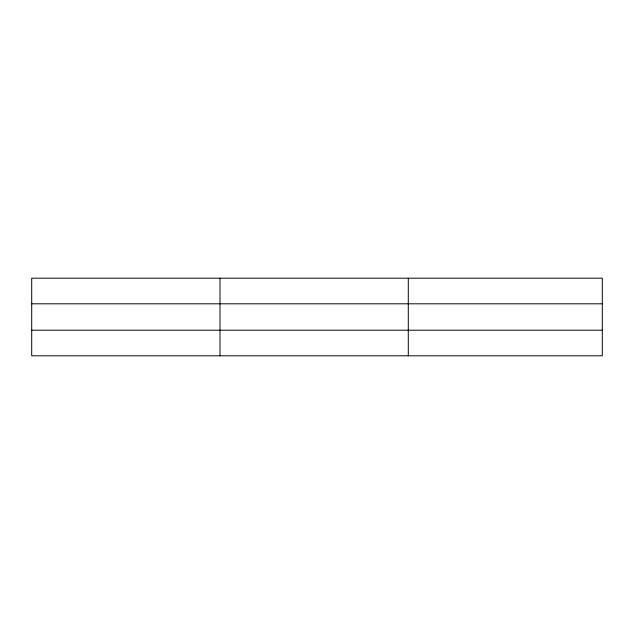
<?xml version="1.0" encoding="UTF-8"?>
<svg xmlns="http://www.w3.org/2000/svg" width="634" height="634" viewBox="0 0 634 634"><rect width="100%" height="100%" fill="white"/><g stroke="black" fill="none" stroke-linecap="round" stroke-linejoin="round"><path stroke-width="0.95" d="M602.3 303.805L602.3 278.199L31.7 278.199L31.7 355.801L602.3 355.801L602.3 303.805L31.7 303.805M31.7 330.195L602.3 330.195M408.296 278.199L408.296 355.801M219.998 278.199L219.998 355.801"/></g></svg>
